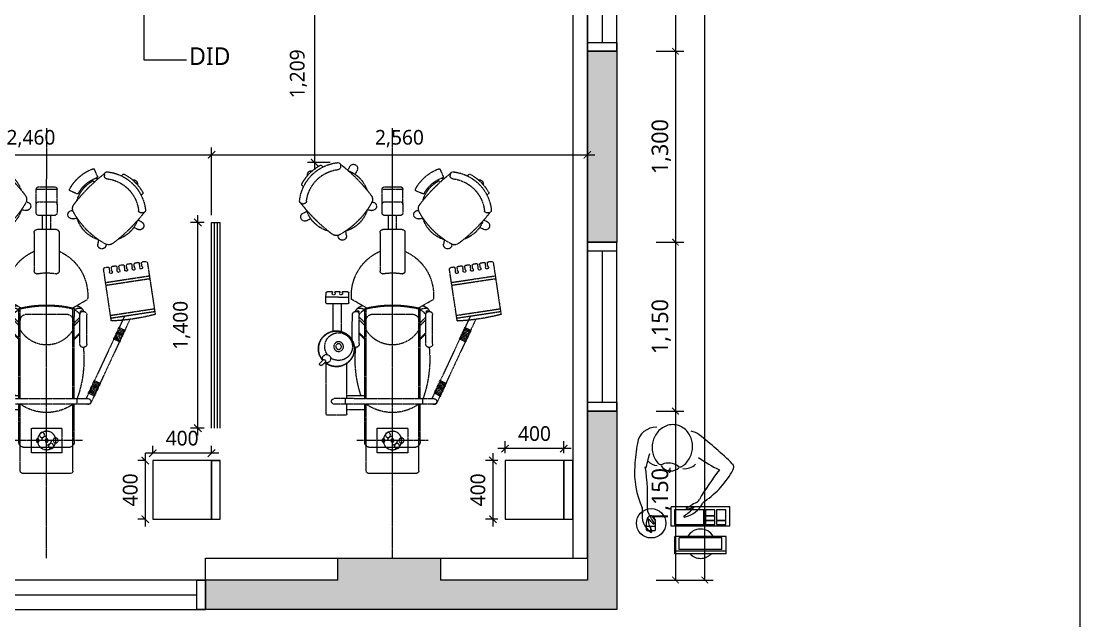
# Model space of a CAD drawing. Header units: metres. Extents: x 11578468 to 47831421, y -58341524 to -14256839.
# Drawn here: x 23793658 to 23800868, y -29036414 to -29032333 of the extents above; entities that cross this region are included whole.
import ezdxf
from ezdxf.enums import TextEntityAlignment as Align

# ---------------------------------------------------------------- set-up
doc = ezdxf.new("R2010")
doc.units = ezdxf.units.M
doc.header["$LTSCALE"] = 50
doc.header["$MEASUREMENT"] = 0
doc.linetypes.add('CENTERX2', pattern=[4, 2.5, -0.5, 0.5, -0.5])
doc.linetypes.add('DH-HID2', pattern=[1.2, 0.8, -0.4])
doc.layers.get('0').update_dxf_attribs({"linetype": 'CONTINUOUS'})
doc.layers.get('DEFPOINTS').update_dxf_attribs({"linetype": 'CONTINUOUS'})
for name, color, linetype in [('3.기호.계단선', 30, 'CONTINUOUS'), ('BLOCK', 1, 'CONTINUOUS'), ('CURTWALL', 4, 'CONTINUOUS'), ('FORM(YOURNAME)-1', 1, 'CONTINUOUS'), ('FORM(YOURNAME)-11', 1, 'CONTINUOUS'), ('FU-FURM', 251, 'DH-HID2'), ('TEX', 7, 'CONTINUOUS'), ('wall', 3, 'CONTINUOUS'), ('WIN', 4, 'CONTINUOUS'), ('家具', 251, 'CONTINUOUS'), ('가구', 6, 'CONTINUOUS')]:
    doc.layers.add(name, color=color, linetype=linetype)
for name, color, linetype, lineweight in [('DIM', 7, 'CONTINUOUS', 15), ('ha', 8, 'CONTINUOUS', 5), ('wall2', 3, 'CONTINUOUS', 25)]:
    doc.layers.add(name, color=color, linetype=linetype, lineweight=lineweight)
doc.styles.add('HY 울릉도 L', font='malgun.ttf')
doc.styles.add('JT1', font='malgun.ttf')
doc.styles.add('N 맑은고딕', font='malgun.ttf')
doc.styles.add('YOURNAME', font='malgun.ttf')
doc.dimstyles.new('JJ IN 45', dxfattribs={"dimscale": 45, "dimtxt": 2.5, "dimasz": 1, "dimexe": 1.25, "dimexo": 1.5, "dimtad": 1, "dimdec": 6, "dimlunit": 6, "dimtxsty": 'N 맑은고딕', "dimblk": 'ARCHTICK', "dimcen": 2.5, "dimclrd": 256, "dimclre": 256, "dimclrt": 256, "dimadec": 0, "dimazin": 0, "dimtfac": 1, "dimtdec": 6, "dimtix": 1, "dimtmove": 0, "dimatfit": 3, "dimldrblk": 'ARCHTICK', "dimfxl": 1, "dimarcsym": 0})
doc.dimstyles.new('사본 50', dxfattribs={"dimscale": 50, "dimtxt": 2, "dimasz": 1, "dimexe": 1, "dimexo": 1, "dimgap": 1, "dimtad": 1, "dimdec": 0, "dimrnd": 0.05, "dimdsep": 46, "dimlunit": 6, "dimtxsty": 'HY 울릉도 L', "dimblk": 'ARCHTICK', "dimcen": 2.5, "dimdle": 1, "dimclrd": 133, "dimclre": 133, "dimclrt": 30, "dimadec": 0, "dimazin": 0, "dimtfac": 1, "dimtdec": 0, "dimtix": 1, "dimtmove": 2, "dimatfit": 3, "dimldrblk": 'ARCHTICK', "dimfxl": 1, "dimlwd": -1, "dimlwe": -1, "dimarcsym": 0})

# ---------------------------------------------------------------- blocks, each defined once
blk = doc.blocks.new('*U359')
at = {"layer": 'WIN', "linetype": 'Continuous'}
blk.add_line((60, 100), (3540, 100), dxfattribs=at)
for points in [[(0, 0), (3600, 0), (3600, 200), (0, 200)], [(0, 0), (60, 0), (60, 200), (0, 200)], [(3600, 0), (3540, 0), (3540, 200), (3600, 200)]]:
    blk.add_lwpolyline(points, close=True, dxfattribs=at)
blk = doc.blocks.new('*U1960')
at = {"layer": 'WIN', "linetype": 'Continuous'}
blk.add_line((60, 100), (1140, 100), dxfattribs=at)
for points in [[(0, 0), (1200, 0), (1200, 200), (0, 200)], [(0, 0), (60, 0), (60, 200), (0, 200)], [(1200, 0), (1140, 0), (1140, 200), (1200, 200)]]:
    blk.add_lwpolyline(points, close=True, dxfattribs=at)
blk = doc.blocks.new('*U1959')
at = {"layer": 'WIN', "linetype": 'Continuous'}
blk.add_line((60, 100), (1090, 100), dxfattribs=at)
for points in [[(0, 0), (1150, 0), (1150, 200), (0, 200)], [(0, 0), (60, 0), (60, 200), (0, 200)], [(1150, 0), (1090, 0), (1090, 200), (1150, 200)]]:
    blk.add_lwpolyline(points, close=True, dxfattribs=at)
blk = doc.blocks.new('_ArchTick')
at = {"color": 0, "linetype": 'ByBlock', "const_width": 0.15}
blk.add_lwpolyline([(-0.5, -0.5), (0.5, 0.5)], dxfattribs=at)
blk = doc.blocks.new('*D390')
at = {"layer": 'DEFPOINTS', "color": 0, "transparency": 16777216}
for p in [(23746102, -29139657), (23746102, -29140857), (23746302, -29140857)]:
    blk.add_point(p, dxfattribs=at)
at = {"layer": 'DIM', "lineweight": -2, "transparency": 16777216}
for p, q in [((23746169.5, -29139657), (23746358.3, -29139657)), ((23746302, -29139657), (23746302, -29140857)), ((23746169.5, -29140857), (23746358.3, -29140857))]:
    blk.add_line(p, q, dxfattribs=at)
at = {"layer": 'DIM', "lineweight": -2, "transparency": 16777216, "xscale": 45, "yscale": 45, "zscale": 45}
for p, rotation in [((23746302, -29139657), 90), ((23746302, -29140857), 270)]:
    blk.add_blockref('_ArchTick', p, dxfattribs=dict(at, rotation=rotation))
at = {"layer": 'DIM', "transparency": 16777216, "insert": (23746206, -29140257), "char_height": 112.5, "attachment_point": 5, "rotation": 90, "style": 'N 맑은고딕'}
blk.add_mtext('1,200', dxfattribs=at)
blk = doc.blocks.new('*D391')
at = {"layer": 'DEFPOINTS', "color": 0, "transparency": 16777216}
for p in [(23746102, -29140857), (23746102, -29142157), (23746302, -29142157)]:
    blk.add_point(p, dxfattribs=at)
at = {"layer": 'DIM', "lineweight": -2, "transparency": 16777216}
for p, q in [((23746169.5, -29140857), (23746358.3, -29140857)), ((23746302, -29140857), (23746302, -29142157)), ((23746169.5, -29142157), (23746358.3, -29142157))]:
    blk.add_line(p, q, dxfattribs=at)
at = {"layer": 'DIM', "lineweight": -2, "transparency": 16777216, "xscale": 45, "yscale": 45, "zscale": 45}
for p, rotation in [((23746302, -29140857), 90), ((23746302, -29142157), 270)]:
    blk.add_blockref('_ArchTick', p, dxfattribs=dict(at, rotation=rotation))
at = {"layer": 'DIM', "transparency": 16777216, "insert": (23746206, -29141507), "char_height": 112.5, "attachment_point": 5, "rotation": 90, "style": 'N 맑은고딕'}
blk.add_mtext('1,300', dxfattribs=at)
blk = doc.blocks.new('*D392')
at = {"layer": 'DEFPOINTS', "color": 0, "transparency": 16777216}
for p in [(23746102, -29142157), (23746102, -29143307), (23746302, -29143307)]:
    blk.add_point(p, dxfattribs=at)
at = {"layer": 'DIM', "lineweight": -2, "transparency": 16777216}
for p, q in [((23746169.5, -29142157), (23746358.3, -29142157)), ((23746302, -29142157), (23746302, -29143307)), ((23746169.5, -29143307), (23746358.3, -29143307))]:
    blk.add_line(p, q, dxfattribs=at)
at = {"layer": 'DIM', "lineweight": -2, "transparency": 16777216, "xscale": 45, "yscale": 45, "zscale": 45}
for p, rotation in [((23746302, -29142157), 90), ((23746302, -29143307), 270)]:
    blk.add_blockref('_ArchTick', p, dxfattribs=dict(at, rotation=rotation))
at = {"layer": 'DIM', "transparency": 16777216, "insert": (23746206, -29142732), "char_height": 112.5, "attachment_point": 5, "rotation": 90, "style": 'N 맑은고딕'}
blk.add_mtext('1,150', dxfattribs=at)
blk = doc.blocks.new('*D393')
at = {"layer": 'DEFPOINTS', "color": 0, "transparency": 16777216}
for p in [(23746102, -29143307), (23746102, -29144457), (23746302, -29144457)]:
    blk.add_point(p, dxfattribs=at)
at = {"layer": 'DIM', "lineweight": -2, "transparency": 16777216}
for p, q in [((23746169.5, -29143307), (23746358.3, -29143307)), ((23746302, -29143307), (23746302, -29144457)), ((23746169.5, -29144457), (23746358.3, -29144457))]:
    blk.add_line(p, q, dxfattribs=at)
at = {"layer": 'DIM', "lineweight": -2, "transparency": 16777216, "xscale": 45, "yscale": 45, "zscale": 45}
for p, rotation in [((23746302, -29143307), 90), ((23746302, -29144457), 270)]:
    blk.add_blockref('_ArchTick', p, dxfattribs=dict(at, rotation=rotation))
at = {"layer": 'DIM', "transparency": 16777216, "insert": (23746206, -29143882), "char_height": 112.5, "attachment_point": 5, "rotation": 90, "style": 'N 맑은고딕'}
blk.add_mtext('1,150', dxfattribs=at)
blk = doc.blocks.new('*D394')
at = {"layer": 'DEFPOINTS', "color": 0, "transparency": 16777216}
for p in [(23746102, -29128457), (23746502, -29128457), (23746102, -29144457)]:
    blk.add_point(p, dxfattribs=at)
at = {"layer": 'DIM', "lineweight": -2, "transparency": 16777216}
for p, q in [((23746169.5, -29128457), (23746558.3, -29128457)), ((23746502, -29144457), (23746502, -29128457)), ((23746169.5, -29144457), (23746558.3, -29144457))]:
    blk.add_line(p, q, dxfattribs=at)
at = {"layer": 'DIM', "lineweight": -2, "transparency": 16777216, "xscale": 45, "yscale": 45, "zscale": 45}
for p, rotation in [((23746502, -29128457), 90), ((23746502, -29144457), 270)]:
    blk.add_blockref('_ArchTick', p, dxfattribs=dict(at, rotation=rotation))
at = {"layer": 'DIM', "transparency": 16777216, "insert": (23746406, -29136457), "char_height": 112.5, "attachment_point": 5, "rotation": 90, "style": 'N 맑은고딕'}
blk.add_mtext('16,000', dxfattribs=at)
blk = doc.blocks.new('rtyutut')
at = {"layer": '家具', "linetype": 'CENTERX2', "ltscale": 0.01}
for p, q in [((425185.6, -946947.7), (425230.6, -946649.4)), ((425204.2, -946950.5), (425249.2, -946652.2)), ((425560, -946699), (425210.5, -946646.3)), ((425409.3, -946981.4), (425454.3, -946683.1)), ((425428, -946984.2), (425472.9, -946685.9)), ((425534.4, -946750), (425556.2, -946753.3)), ((425534.4, -946750), (425538, -946750.5)), ((425536.5, -946736), (425558.3, -946739.3)), ((425536.5, -946736), (425540.2, -946736.5)), ((425561.3, -946782.7), (425564.2, -946764)), ((425569.1, -946731.4), (425571.6, -946714.4)), ((425789.2, -946765.2), (425803, -946792)), ((425839.5, -946739.3), (425851.3, -946762.1)), ((425901.3, -946730.7), (425900.9, -946740.2)), ((426021.3, -946742.2), (426030.4, -946733.1)), ((425177.3, -946818.5), (424609, -947083.5)), ((425122.9, -946895.9), (425101, -946848.9)), ((425521.1, -946838.6), (425524.7, -946839.1)), ((425521.1, -946838.6), (425542.9, -946841.9)), ((425526.7, -946801.3), (425530.3, -946801.8)), ((425526.7, -946801.3), (425548.5, -946804.6)), ((425528.8, -946787.3), (425532.4, -946787.8)), ((425528.8, -946787.3), (425550.6, -946790.6)), ((425553.6, -946833.9), (425556.4, -946815.3)), ((425195.2, -946857), (424636.8, -947117.4)), ((425046, -946931.8), (425024, -946884.8)), ((425054.5, -946927.8), (425032.6, -946880.8)), ((425063.1, -946923.8), (425041.1, -946876.8)), ((425071.6, -946919.8), (425049.7, -946872.8)), ((425080.1, -946915.8), (425058.2, -946868.8)), ((425088.7, -946911.9), (425066.8, -946864.9)), ((425097.2, -946907.9), (425075.3, -946860.9)), ((425105.8, -946903.9), (425083.9, -946856.9)), ((425114.3, -946899.9), (425092.4, -946852.9)), ((425511.3, -946903.8), (425514.9, -946904.4)), ((425511.3, -946903.8), (425533, -946907.1)), ((425513.4, -946889.8), (425517, -946890.4)), ((425513.4, -946889.8), (425535.1, -946893.1)), ((425519, -946852.5), (425522.6, -946853.1)), ((425519, -946852.5), (425540.8, -946855.8)), ((425538.1, -946936.5), (425541, -946917.9)), ((425545.9, -946885.2), (425548.7, -946866.6)), ((426153.5, -946876.7), (426162.7, -946867.5)), ((425165.6, -946944.7), (425515, -946997.4)), ((425503.5, -946955.1), (425507.1, -946955.6)), ((425503.5, -946955.1), (425525.3, -946958.4)), ((425505.6, -946941.1), (425509.2, -946941.7)), ((425505.6, -946941.1), (425527.4, -946944.4)), ((425530.8, -946985.1), (425533.2, -946969.1)), ((425687.3, -946980.6), (425680.2, -946981.7)), ((426162.6, -946992.1), (426153.2, -946992.5)), ((424676.4, -947104.1), (424654.4, -947057.1)), ((424684.9, -947100.1), (424663, -947053.1)), ((424693.5, -947096.2), (424671.5, -947049.2)), ((424702, -947092.2), (424680.1, -947045.2)), ((424710.5, -947088.2), (424688.6, -947041.2)), ((424719.1, -947084.2), (424697.2, -947037.2)), ((424727.6, -947080.2), (424705.7, -947033.2)), ((424736.2, -947076.2), (424714.3, -947029.2)), ((424744.7, -947072.3), (424722.8, -947025.3)), ((424753.3, -947068.3), (424731.4, -947021.3)), ((424761.8, -947064.3), (424739.9, -947017.3)), ((425719, -947032.7), (425689.3, -947037.6)), ((426126.3, -947076.7), (426111.5, -947061.9)), ((426138.8, -947049.1), (426129.6, -947040)), ((426139.9, -947045.9), (426131.2, -947041.5)), ((426152.5, -947040.6), (426195.9, -947059.2)), ((424599.1, -947102.7), (424599.1, -947781.6)), ((424636.8, -947102.7), (424636.8, -947781.6)), ((425009.3, -947112.2), (425207.3, -947112.2)), ((425254.1, -947208.8), (425313.1, -947106.6)), ((426114.5, -947096.5), (426106, -947092.2)), ((424146.5, -947206.5), (424314.2, -947206.5)), ((424314.2, -947206.5), (424599.1, -947206.5)), ((424344.5, -947197), (424599.1, -947197)), ((424352.1, -947142), (424352.1, -947629.2)), ((424599.1, -947178.2), (424636.8, -947178.2)), ((424636.8, -947197), (425251.3, -947197)), ((424636.8, -947206.5), (425104.7, -947206.5)), ((425009.3, -947159.3), (425207.3, -947159.3)), ((425040.4, -947197), (425078.1, -947159.3)), ((425047.1, -947197), (425084.8, -947159.3)), ((425104.7, -947206.5), (425248.7, -947206.5)), ((425134.7, -947197), (425172.4, -947159.3)), ((425153.6, -947197), (425191.3, -947159.3)), ((425861.5, -947208.2), (425866, -947178.4)), ((425917.4, -947216.8), (425918.8, -947207.6)), ((426031.6, -947180.5), (426050.3, -947223.9)), ((424127.7, -947225.3), (424127.7, -947545.9)), ((424436.9, -947281.9), (424267.2, -947281.9)), ((424267.2, -947281.9), (424267.2, -947489.3)), ((424304.9, -947230.5), (424304.9, -947541)), ((424436.9, -947489.3), (424436.9, -947281.9)), ((425210.1, -947240.1), (425210.1, -947531.3)), ((424352.1, -947291.3), (424352.1, -947480)), ((425768.8, -947300.8), (425505.5, -947300.8)), ((425787.6, -947319.6), (425787.6, -947451.6)), ((425883.3, -947333.8), (425883.3, -947437.5)), ((425958.7, -947314.9), (425902.1, -947314.9)), ((425958.7, -947314.9), (426060.6, -947314.9)), ((425977.6, -947437.5), (425977.6, -947333.8)), ((426060.6, -947314.9), (426060.6, -947456.3)), ((426079.5, -947437.5), (426079.5, -947333.8)), ((423552.1, -947385.6), (426478.9, -947385.6)), ((424257.7, -947385.6), (424446.4, -947385.6)), ((425502.3, -947385.6), (426059.5, -947385.6)), ((425787.6, -947357.3), (425883.3, -947357.3)), ((425787.6, -947413.9), (425883.3, -947413.9)), ((424267.2, -947489.3), (424436.9, -947489.3)), ((425768.8, -947470.5), (425505.5, -947470.5)), ((425902.1, -947456.3), (425958.7, -947456.3)), ((425958.7, -947456.3), (426060.6, -947456.3)), ((424146.5, -947564.8), (424312, -947564.8)), ((424312, -947564.8), (424599.1, -947564.8)), ((424636.8, -947564.8), (425104.7, -947564.8)), ((425104.7, -947564.8), (425248.7, -947564.8)), ((425254.1, -947562.4), (425313.1, -947664.6)), ((425923.3, -947556.9), (425918.5, -947527.1)), ((425975.5, -947525.2), (425974.3, -947518)), ((424336.5, -947574.2), (424599.1, -947574.2)), ((424561.4, -947574.2), (424561.4, -947696.8)), ((424636.8, -947574.2), (425251.3, -947574.2)), ((424655.7, -947574.2), (424655.7, -947696.8)), ((425009.3, -947611.9), (425207.3, -947611.9)), ((425040.4, -947574.2), (425078.1, -947611.9)), ((425047.1, -947574.2), (425084.8, -947611.9)), ((425134.7, -947574.2), (425172.4, -947611.9)), ((425153.6, -947574.2), (425191.3, -947611.9)), ((426190.8, -947627.1), (426164, -947640.9)), ((424523.7, -947706.2), (424523.7, -947828.8)), ((424533.1, -947696.8), (424599.1, -947696.8)), ((424599.1, -947706.2), (424636.8, -947706.2)), ((424636.8, -947696.8), (424876.2, -947696.8)), ((425033.4, -947659.1), (425207.3, -947659.1)), ((425281.3, -947692.9), (425281.3, -947829.3)), ((425290.7, -947683.4), (425354.6, -947683.2)), ((425326.3, -947683.3), (425326.8, -947838.6)), ((425364, -947692.6), (425364.1, -947726.5)), ((425747.9, -947699.3), (425777.6, -947703.9)), ((426216.7, -947677.4), (426191.5, -947690.4)), ((425093.8, -947732.8), (425281.3, -947732.8)), ((425358.6, -947728.5), (425362.3, -947728.4)), ((425358.7, -947742.6), (425362.3, -947742.6)), ((425358.8, -947779), (425362.4, -947779)), ((425364.2, -947744.5), (425364.3, -947777.1)), ((425739.3, -947755.3), (425748.4, -947756.7)), ((426225.3, -947739.1), (426215.9, -947738.8)), ((424533.1, -947838.2), (424876.2, -947838.2)), ((424885.1, -947844), (424865.1, -947864)), ((424899.8, -947858.7), (424879.7, -947878.7)), ((425096.9, -947789.4), (425281.3, -947789.4)), ((425290.8, -947838.8), (425355.1, -947838.4)), ((425358.8, -947793.1), (425362.5, -947793.1)), ((425364.4, -947795), (425364.5, -947828.9)), ((426213.9, -947859.2), (426222.9, -947868.2)), ((425848.4, -947969.5), (425862.2, -947942.7)), ((425898.7, -947995.4), (425912.5, -947968.6)), ((425964, -948000.5), (425963.6, -947991)), ((426079.4, -947991.4), (426088.5, -948000.6))]:
    blk.add_line(p, q, dxfattribs=at)
for centre, radius in [((424352.1, -947385.6), 62.9), ((424314.3, -947354.5), 17.2), ((424352.1, -947324.3), 17.2), ((424352.1, -947385.6), 10.8), ((424389.8, -947416.7), 17.2), ((424352.1, -947446.9), 10.8), ((424991.3, -947752.5), 33), ((424991.3, -947752.5), 18.9)]:
    blk.add_circle(centre, radius, dxfattribs=at)
for centre, radius, start, end in [((426584.6, -947006.1), 1420.4, 165.32787, 177.52206), ((425557.6, -946712.9), 14.1, 354.07747, 79.98935), ((425529.3, -946742.1), 9.43, 39.98277, 302.80201), ((425554.8, -946762.6), 9.43, 351.42497, 81.38458), ((425559.8, -946730), 9.43, 261.38458, 351.42497), ((426595.6, -947616.8), 1130.8, 127.74452, 142.89408), ((425926.7, -946970.2), 216.9, 112.58069, 160.91759), ((425814.4, -946752.3), 28.3, 27.26154, 207.26154), ((425919.7, -946741), 18.9, 177.64231, 263.54627), ((425920.1, -946731.5), 18.9, 83.68774, 177.64231), ((425890.1, -947003.3), 245.2, 6.45373, 83.54627), ((425890.1, -947003.3), 292.3, 6.31226, 83.68774), ((426037, -946739.8), 9.43, 60.84732, 135), ((425890.1, -947003.3), 311.2, 28.17646, 60.84732), ((426099.2, -946796), 28.3, 348.68025, 100.79535), ((425513.9, -946844.6), 9.43, 39.98277, 302.80201), ((425521.6, -946793.3), 9.43, 39.98277, 302.80201), ((425544.3, -946832.5), 9.43, 261.38458, 351.42497), ((425547.1, -946813.9), 9.43, 351.42497, 81.38458), ((425552, -946781.3), 9.43, 261.38458, 351.42497), ((425506.2, -946895.9), 9.43, 39.98277, 302.80201), ((425531.6, -946916.4), 9.43, 351.42497, 81.38458), ((425536.6, -946883.8), 9.43, 261.38457, 351.42497), ((425539.4, -946865.2), 9.43, 351.42497, 81.38458), ((426156, -946860.8), 9.43, 315, 28.17646), ((425498.4, -946947.2), 9.43, 39.98277, 302.80201), ((425516.8, -946983.3), 14.1, 262.86059, 352.86026), ((425523.9, -946967.7), 9.43, 351.42497, 81.38459), ((425528.8, -946935.1), 9.43, 261.38459, 351.42497), ((425684.7, -947009.6), 28.3, 99.26154, 279.26154), ((425731.4, -946963.1), 47.1, 142.89408, 208.79759), ((426173, -946720.4), 551, 208.79759, 241.20241), ((425276.5, -946297.7), 1130.8, 307.10592, 322.25548), ((426152.4, -946973.6), 18.9, 186.45373, 272.35769), ((426161.8, -946973.2), 18.9, 272.35769, 6.31226), ((425926.7, -946970.2), 216.9, 196.72134, 254.08434), ((425926.7, -946970.2), 226.3, 298.81205, 340.41104), ((426148.8, -947049.2), 9.43, 66.68894, 160.41104), ((426192.1, -947067.9), 9.43, 339.79002, 66.68894), ((424618, -947102.7), 21.2, 115, 207.26604), ((424618, -947102.7), 18.9, 90, 180), ((424618, -947102.7), 18.9, 0, 90), ((424904.7, -947924.9), 793.3, 84.13608, 109.73261), ((425009.3, -947135.8), 23.6, 90, 270), ((425207.3, -947135.8), 23.6, 270, 90), ((425203.1, -947195.6), 68.4, 12.06886, 66.20147), ((425340, -947434), 328.4, 23.9286, 94.69154), ((425926.7, -946970.2), 216.9, 285.58412, 332.67832), ((425926.7, -946970.2), 292.3, 297.89306, 339.79002), ((424146.5, -947225.3), 18.9, 90.00103, 179.99742), ((424345.2, -947237.9), 40.9, 89.0396, 169.48323), ((424854.5, -947385.6), 311.9, 144.94886, 215.05114), ((425210.1, -947385.6), 207.4, 120.27264, 239.72736), ((425169.9, -947247.4), 40.9, 10.31103, 90.9604), ((425177.1, -947220.7), 68.4, 21.36345, 63.76639), ((425229.9, -947149.5), 6.22, 215.42758, 85.87159), ((425207, -947163.4), 46.8, 316.21643, 21.42814), ((424487.5, -947385.6), 782, 346.75102, 13.23887), ((424487.5, -947385.6), 786.7, 346.12555, 13.86437), ((425889.4, -947212.5), 28.3, 171.26154, 351.26154), ((425930.3, -947161.9), 47.1, 241.20241, 307.10592), ((426040.3, -947176.7), 9.43, 118.81205, 203.31106), ((426059, -947220.2), 9.43, 203.31106, 297.89306), ((424352.1, -947385.6), 31.5, 90, 180), ((425505.5, -947319.6), 18.9, 90, 180), ((425106.4, -947385.6), 386.6, 349.77841, 10.22159), ((425768.8, -947319.6), 18.9, 0, 90), ((425902.1, -947333.8), 18.9, 90, 180), ((425958.7, -947333.8), 18.9, 0, 90), ((426060.6, -947333.8), 18.9, 0, 90), ((424352.1, -947385.6), 31.5, 270, 0), ((425340, -947337.3), 328.4, 265.30846, 336.0714), ((425505.5, -947451.6), 18.9, 180, 270), ((425768.8, -947451.6), 18.9, 270, 0), ((425902.1, -947437.5), 18.9, 180, 270), ((425946.4, -947522.6), 28.3, 9.26154, 189.26154), ((425958.7, -947437.5), 18.9, 270, 0), ((426060.6, -947437.5), 18.9, 270, 0), ((424146.5, -947545.9), 18.9, 179.99742, 270.00099), ((424340.9, -947538.4), 36.1, 184.11959, 262.95924), ((425169.9, -947523.9), 40.9, 269.0396, 349.58675), ((426235.7, -948010.9), 551, 118.79759, 151.20241), ((425985.9, -947764.5), 216.9, 106.72134, 164.08434), ((425993, -947569.3), 47.1, 52.89408, 118.79759), ((425339.2, -948433.5), 1130.8, 37.74452, 52.89408), ((425985.9, -947764.5), 216.9, 21.02795, 70.91759), ((424904.7, -946846.4), 793.3, 251.7081, 275.86392), ((425009.3, -947635.5), 23.6, 90, 205.05762), ((425177.1, -947550.6), 68.4, 296.23361, 338.63655), ((425207.3, -947635.5), 23.6, 270, 90), ((425229.9, -947621.8), 6.22, 274.12841, 144.57242), ((425203.1, -947575.6), 68.4, 293.79853, 347.92902), ((425207, -947607.8), 46.8, 338.57186, 43.78357), ((426203.8, -947652.2), 28.3, 297.26154, 117.26154), ((424533.1, -947706.2), 9.43, 90, 180), ((424976.3, -947767.5), 122.6, 229.85807, 220.15026), ((424976.3, -947767.5), 120.7, 231.74102, 218.25652), ((424991.3, -947752.5), 94.3, 234.52319, 215.47479), ((425290.7, -947692.9), 9.43, 90.20822, 180), ((425354.6, -947692.6), 9.43, 0.20506, 90.20506), ((425743.6, -947727.3), 28.3, 81.26154, 261.26154), ((424618, -947781.6), 18.9, 180, 270), ((424618, -947781.6), 18.9, 270, 0), ((425352.4, -947735.5), 9.43, 48.79544, 311.61468), ((425352.6, -947786.1), 9.43, 48.79544, 311.61468), ((425362.3, -947726.6), 1.89, 270.20506, 0.20506), ((425362.3, -947744.5), 1.89, 0.20506, 90.20506), ((425362.4, -947777.1), 1.89, 270.20506, 0.20506), ((425794.1, -947768.1), 47.1, 151.20241, 217.10592), ((425952.7, -947727.9), 245.2, 276.45373, 353.54627), ((425952.7, -947727.9), 292.3, 276.31226, 353.68774), ((426215.1, -947757.6), 18.9, 87.64231, 173.54627), ((426224.5, -947758), 18.9, 353.68774, 87.64231), ((424533.1, -947828.8), 9.43, 180, 270), ((424908.8, -947834.9), 28.3, 246.53399, 203.51361), ((424892.4, -947851.4), 10.4, 315, 135), ((425290.7, -947829.3), 9.43, 180, 270.30046), ((425355.1, -947829), 9.43, 270.30362, 0.30362), ((425362.5, -947795), 1.89, 0.20506, 90.20506), ((426658.3, -947114.4), 1130.8, 217.10592, 232.25548), ((425985.9, -947764.5), 216.9, 195.58412, 252.4806), ((424872.4, -947871.4), 10.4, 135, 315), ((425952.7, -947727.9), 311.2, 298.17646, 330.84732), ((426216.2, -947874.9), 9.43, 330.84732, 45), ((425873.6, -947982.5), 28.3, 152.73846, 332.73846), ((425982.4, -947990.3), 18.9, 96.45373, 182.35769), ((425982.8, -947999.7), 18.9, 182.35769, 276.31226), ((426095.2, -947993.9), 9.43, 225, 298.17646), ((426160, -947937.1), 28.3, 258.68025, 10.79535)]:
    blk.add_arc(centre, radius, start, end, dxfattribs=at)
blk = doc.blocks.new('*D2330')
at = {"layer": '3.기호.계단선', "color": 133, "ltscale": 10}
for p, q in [((23794903.8, -29033702.8), (23794810.8, -29033702.8)), ((23794860.8, -29035152.6), (23794860.8, -29033652.8)), ((23794903.8, -29035102.6), (23794810.8, -29035102.6))]:
    blk.add_line(p, q, dxfattribs=at)
at = {"layer": 'DEFPOINTS', "color": 0}
for p in [(23794860.8, -29033702.8), (23794953.8, -29033702.8), (23794953.8, -29035102.6)]:
    blk.add_point(p, dxfattribs=at)
at = {"layer": '3.기호.계단선', "color": 133, "xscale": 50, "yscale": 50, "zscale": 50}
for p, rotation in [((23794860.8, -29033702.8), 90), ((23794860.8, -29035102.6), 270)]:
    blk.add_blockref('_ArchTick', p, dxfattribs=dict(at, rotation=rotation))
at = {"layer": '3.기호.계단선', "color": 30, "ltscale": 10, "insert": (23794750.5, -29034402.7), "char_height": 100, "attachment_point": 5, "rotation": 90, "style": 'HY 울릉도 L'}
blk.add_mtext('1,400', dxfattribs=at)
blk = doc.blocks.new('FORM-ELEVATION')
at = {"layer": 'DEFPOINTS'}
blk.add_lwpolyline([(-8309, 33708), (61071, 33708), (61071, -19692), (-8309, -19692)], close=True, dxfattribs=at)
at = {"layer": 'FORM(YOURNAME)-11', "color": 3, "style": 'YOURNAME'}
for tag, height, p in [('1', 451, (71041, -1219)), ('2', 451, (71041, -1863)), ('3', 451, (71041, -3150)), ('4', 451, (71041, -5081)), ('5', 515, (71041, -7398)), ('6', 515, (71041, -9650)), ('7', 515, (71041, -11903)), ('8', 515, (71041, -14155)), ('9', 515, (71041, -16408)), ('10', 515, (66791, -18596)), ('11', 515, (71041, -18660)), ('12', 515, (66791, -20848)), ('13', 515, (71041, -20848))]:
    blk.add_attdef(tag, text='', height=height, dxfattribs=at).set_placement(p, align=Align.MIDDLE_RIGHT)
blk = doc.blocks.new('asgdsagsd')
at = {"layer": 'BLOCK', "color": 8}
for p, q in [((23820726.4, -29162748.5), (23820725.8, -29162748.9)), ((23820727.3, -29162748.1), (23820726.4, -29162748.5)), ((23820728.1, -29162747.7), (23820727.3, -29162748.1)), ((23820728.8, -29162747.4), (23820728.1, -29162747.7)), ((23820729.5, -29162747.1), (23820728.8, -29162747.4)), ((23820730.2, -29162746.8), (23820729.5, -29162747.1)), ((23820730.8, -29162746.6), (23820730.2, -29162746.8)), ((23820731.4, -29162746.3), (23820730.8, -29162746.6)), ((23820732, -29162746.1), (23820731.4, -29162746.3)), ((23820732.6, -29162745.9), (23820732, -29162746.1)), ((23820733.1, -29162745.7), (23820732.6, -29162745.9)), ((23820733.7, -29162745.5), (23820733.1, -29162745.7)), ((23820734.2, -29162745.4), (23820733.7, -29162745.5)), ((23820734.8, -29162745.2), (23820734.2, -29162745.4)), ((23820735.3, -29162745), (23820734.8, -29162745.2)), ((23820735.9, -29162744.9), (23820735.3, -29162745)), ((23820736.4, -29162744.7), (23820735.9, -29162744.9)), ((23820737, -29162744.6), (23820736.4, -29162744.7)), ((23820737.7, -29162744.4), (23820737, -29162744.6)), ((23820738.3, -29162744.2), (23820737.7, -29162744.4)), ((23820739, -29162744.1), (23820738.3, -29162744.2)), ((23820739.8, -29162743.9), (23820739, -29162744.1)), ((23820740.6, -29162743.8), (23820739.8, -29162743.9)), ((23820741.4, -29162743.6), (23820740.6, -29162743.8)), ((23820742.4, -29162743.5), (23820741.4, -29162743.6)), ((23820743.4, -29162743.4), (23820742.4, -29162743.5)), ((23820744.6, -29162743.3), (23820743.4, -29162743.4)), ((23820745.8, -29162743.2), (23820744.6, -29162743.3)), ((23820747.3, -29162743.1), (23820745.8, -29162743.2)), ((23820748.8, -29162743.2), (23820747.3, -29162743.1)), ((23820750.5, -29162743.3), (23820748.8, -29162743.2)), ((23820752.2, -29162743.6), (23820750.5, -29162743.3)), ((23820753.9, -29162744.2), (23820752.2, -29162743.6)), ((23820755.4, -29162745), (23820753.9, -29162744.2)), ((23820756.4, -29162746.2), (23820755.4, -29162745)), ((23820755.8, -29162750.9), (23820755.9, -29162750.6)), ((23820755.9, -29162750.6), (23820756.7, -29162749.1)), ((23820756.9, -29162747.6), (23820756.4, -29162746.2)), ((23820756.7, -29162749.1), (23820756.9, -29162747.6)), ((23820863.7, -29163001), (23820863.2, -29163002.4)), ((23820864.3, -29162999.5), (23820863.7, -29163001)), ((23820865.1, -29162997.9), (23820864.3, -29162999.5)), ((23820866.1, -29162996.2), (23820865.1, -29162997.9)), ((23820867.3, -29162994.6), (23820866.1, -29162996.2)), ((23820868.7, -29162993.2), (23820867.3, -29162994.6)), ((23820870.2, -29162992.3), (23820868.7, -29162993.2)), ((23820871.8, -29162992.1), (23820870.2, -29162992.3)), ((23820873.4, -29162992.6), (23820871.8, -29162992.1)), ((23820874.7, -29162993.9), (23820873.4, -29162992.6)), ((23820875.7, -29162995.6), (23820874.7, -29162993.9)), ((23820876.5, -29162997.4), (23820875.7, -29162995.6)), ((23820877, -29162999.3), (23820876.5, -29162997.4)), ((23820877.4, -29163001), (23820877, -29162999.3)), ((23820877.7, -29163002.6), (23820877.4, -29163001)), ((23820747.3, -29163068.2), (23820741.6, -29163076.3)), ((23820753.6, -29163060.4), (23820747.3, -29163068.2)), ((23820760.4, -29163053), (23820753.6, -29163060.4)), ((23820767.8, -29163046.1), (23820760.4, -29163053)), ((23820775.7, -29163039.6), (23820767.8, -29163046.1)), ((23820784.1, -29163033.7), (23820775.7, -29163039.6)), ((23820785.6, -29163032.7), (23820784.1, -29163033.7)), ((23820862.2, -29163005.8), (23820861.9, -29163006.7)), ((23820861.9, -29163006.7), (23820861.9, -29163006.9)), ((23820862.5, -29163004.7), (23820862.2, -29163005.8)), ((23820862.8, -29163003.6), (23820862.5, -29163004.7)), ((23820863.2, -29163002.4), (23820862.8, -29163003.6)), ((23820868.1, -29163023.6), (23820870.6, -29163002.6)), ((23820877.8, -29163004.1), (23820877.7, -29163002.6)), ((23820878, -29163005.4), (23820877.8, -29163004.1)), ((23820878, -29163006.6), (23820878, -29163005.4)), ((23820878.1, -29163007.6), (23820878, -29163006.6)), ((23820878.1, -29163008.6), (23820878.1, -29163007.6)), ((23820878.1, -29163008.8), (23820878.1, -29163008.6)), ((23820947.5, -29163052.8), (23820946.3, -29163051.6)), ((23820954.3, -29163060.5), (23820947.5, -29163052.8)), ((23820960.5, -29163068.7), (23820954.3, -29163060.5)), ((23820966.1, -29163077.1), (23820960.5, -29163068.7)), ((23820716.8, -29163138.9), (23820715.4, -29163148.4)), ((23820718.7, -29163129.5), (23820716.8, -29163138.9)), ((23820721.2, -29163120.2), (23820718.7, -29163129.5)), ((23820724.2, -29163111.1), (23820721.2, -29163120.2)), ((23820727.7, -29163102.1), (23820724.2, -29163111.1)), ((23820731.8, -29163093.2), (23820727.7, -29163102.1)), ((23820736.4, -29163084.6), (23820731.8, -29163093.2)), ((23820741.6, -29163076.3), (23820736.4, -29163084.6)), ((23820971, -29163085.9), (23820966.1, -29163077.1)), ((23820975.4, -29163094.9), (23820971, -29163085.9)), ((23820979.1, -29163104.1), (23820975.4, -29163094.9)), ((23820982.2, -29163113.4), (23820979.1, -29163104.1)), ((23820984.7, -29163122.9), (23820982.2, -29163113.4)), ((23820986.6, -29163132.4), (23820984.7, -29163122.9)), ((23820988, -29163142), (23820986.6, -29163132.4)), ((23820988.8, -29163151.6), (23820988, -29163142)), ((23820714.6, -29163157.9), (23820714.2, -29163167.5)), ((23820714.2, -29163167.5), (23820714.5, -29163177.1)), ((23820714.5, -29163177.1), (23820715.3, -29163186.7)), ((23820715.4, -29163148.4), (23820714.6, -29163157.9)), ((23820715.3, -29163186.7), (23820716.6, -29163196.3)), ((23820716.6, -29163196.3), (23820718.6, -29163205.8)), ((23820718.6, -29163205.8), (23820721.1, -29163215.3)), ((23820721.1, -29163215.3), (23820724.2, -29163224.6)), ((23820975.6, -29163226.7), (23820979.1, -29163217.7)), ((23820979.1, -29163217.7), (23820982.1, -29163208.5)), ((23820982.1, -29163208.5), (23820984.6, -29163199.2)), ((23820984.6, -29163199.2), (23820986.5, -29163189.8)), ((23820986.5, -29163189.8), (23820987.9, -29163180.3)), ((23820987.9, -29163180.3), (23820988.7, -29163170.8)), ((23820988.7, -29163170.8), (23820989, -29163161.2)), ((23820989, -29163161.2), (23820988.8, -29163151.6)), ((23820724.2, -29163224.6), (23820727.9, -29163233.8)), ((23820727.9, -29163233.8), (23820732.2, -29163242.8)), ((23820732.2, -29163242.8), (23820737.2, -29163251.6)), ((23820737.2, -29163251.6), (23820742.7, -29163260.1)), ((23820742.7, -29163260.1), (23820748.9, -29163268.2)), ((23820748.9, -29163268.2), (23820755.7, -29163275.9)), ((23820755.7, -29163275.9), (23820763.1, -29163283.2)), ((23820763.1, -29163283.2), (23820771.1, -29163289.8)), ((23820919.1, -29163295.1), (23820927.5, -29163289.1)), ((23820927.5, -29163289.1), (23820935.4, -29163282.7)), ((23820935.4, -29163282.7), (23820942.8, -29163275.7)), ((23820942.8, -29163275.7), (23820949.7, -29163268.3)), ((23820949.7, -29163268.3), (23820955.9, -29163260.6)), ((23820955.9, -29163260.6), (23820961.7, -29163252.5)), ((23820961.7, -29163252.5), (23820966.9, -29163244.1)), ((23820966.9, -29163244.1), (23820971.5, -29163235.5)), ((23820971.5, -29163235.5), (23820975.6, -29163226.7)), ((23820771.1, -29163289.8), (23820779.6, -29163295.9)), ((23820779.6, -29163295.9), (23820788.7, -29163301.3)), ((23820788.7, -29163301.3), (23820798.2, -29163306)), ((23820798.2, -29163306), (23820808, -29163309.8)), ((23820808, -29163309.8), (23820818.2, -29163312.9)), ((23820818.2, -29163312.9), (23820828.6, -29163315)), ((23820828.6, -29163315), (23820839.2, -29163316.2)), ((23820839.2, -29163316.2), (23820849.8, -29163316.6)), ((23820849.8, -29163316.6), (23820860.4, -29163316)), ((23820860.4, -29163316), (23820870.9, -29163314.5)), ((23820870.9, -29163314.5), (23820881.2, -29163312.2)), ((23820881.2, -29163312.2), (23820891.2, -29163309)), ((23820891.2, -29163309), (23820900.9, -29163305.1)), ((23820900.9, -29163305.1), (23820910.3, -29163300.4)), ((23820910.3, -29163300.4), (23820919.1, -29163295.1))]:
    blk.add_line(p, q, dxfattribs=at)
for centre, radius, start, end in [((23820996.4, -29162590.7), 5.67, 82.09238, 210.11348), ((23820848, -29162682.2), 168.7, 4.58018, 31.69208), ((23820930.9, -29162694.2), 127.7, 346.18928, 58.73448), ((23820812, -29162873.7), 191.6, 103.22783, 151.36534), ((23820896.4, -29162916.9), 253.1, 119.57537, 138.6129), ((23820769.3, -29162692.1), 5.11, 294.32708, 103.22828), ((23820978.7, -29162644.9), 3.9, 47.52728, 227.52848), ((23820870.4, -29162734.2), 136.5, 24.97528, 39.28918), ((23820925.6, -29162723), 98.3, 31.84488, 55.42428), ((23821389.4, -29162492.5), 436, 204.97468, 210.77648), ((23821012.3, -29162669.1), 3.84, 211.84478, 3.31598), ((23820609.2, -29162763), 39.4, 304.03758, 331.36588), ((23820488, -29162399.9), 436, 297.16608, 302.96788), ((23820709.3, -29162752.1), 3.84, 138.61395, 298.95518), ((23820758.8, -29162841.5), 98.3, 109.62355, 118.95513), ((23820799.5, -29162880.3), 136.5, 108.65324, 122.9671), ((23820981.9, -29162737.3), 39.4, 352.63318, 33.43578), ((23822635.6, -29162804.7), 1615.8, 177.78963, 188.01978), ((23821093.2, -29162734.1), 39.4, 166.18921, 204.06958), ((23820508.3, -29162995.4), 601.2, 356.08258, 24.06938), ((23820967.8, -29163293.8), 601.2, 124.03691, 151.85959), ((23819266.1, -29162003.1), 1615.8, 321.53038, 330.15298), ((23820703.4, -29162823.7), 39.4, 114.50579, 155.30855), ((23820864.1, -29163085.8), 85.7, 89.98952, 131.7515), ((23820466.1, -29163026.8), 32.8, 144.83322, 224.36278), ((23822272.9, -29161185.7), 2612.4, 225.53668, 232.11768), ((23819946.3, -29164168.9), 1299.7, 55.92618, 63.25368), ((23820767.7, -29163119.1), 102.4, 83.31468, 135.50215), ((23820798.2, -29163052), 23, 52.97748, 123.10188), ((23820877.1, -29162947.4), 108, 232.97798, 293.65138), ((23820857.7, -29163085.1), 85.7, 34.87788, 76.63988), ((23820929.6, -29163067.4), 23, 43.52748, 113.65188), ((23820943.8, -29163139.7), 102.4, 43.44828, 83.31468), ((23822276.3, -29163395.3), 1299.7, 162.97812, 167.81871), ((23818505.9, -29162805.6), 2612.4, 351.55178, 354.93008), ((23820963.4, -29163170.6), 128, 267.27298, 351.55188), ((23820747.4, -29163146.6), 128, 232.11768, 259.40108)]:
    blk.add_arc(centre, radius, start, end, dxfattribs=at)
at = {"layer": 'FU-FURM', "color": 8, "linetype": 'Continuous'}
for p, q in [((23820484.2, -29162436.2), (23820834.2, -29162436.2)), ((23820484.2, -29162436.2), (23820484.2, -29162556.2)), ((23820484.2, -29162436.2), (23820484.2, -29162556.2)), ((23820484.2, -29162456.2), (23820834.2, -29162456.2)), ((23820514.2, -29162466.2), (23820804.2, -29162466.2)), ((23820514.2, -29162466.2), (23820514.2, -29162546.2)), ((23820804.2, -29162466.2), (23820804.2, -29162546.2)), ((23820834.2, -29162436.2), (23820834.2, -29162556.2)), ((23820484.2, -29162556.2), (23820834.2, -29162556.2)), ((23820514.2, -29162546.2), (23820804.2, -29162546.2)), ((23820459.2, -29162626.2), (23820859.2, -29162626.2)), ((23820459.2, -29162626.2), (23820459.2, -29162756.2)), ((23820859.2, -29162626.2), (23820859.2, -29162756.2)), ((23820967.3, -29162600.5), (23820967.3, -29162652)), ((23821027.3, -29162625.5), (23820967.3, -29162625.5)), ((23821022.3, -29162595.5), (23820972.3, -29162595.5)), ((23820997.3, -29162595.5), (23820997.3, -29162625.5)), ((23821027.3, -29162600.5), (23821027.3, -29162652)), ((23820459.2, -29162756.2), (23820859.2, -29162756.2))]:
    blk.add_line(p, q, dxfattribs=at)
for points in [[(23820486.2, -29162660.9), (23820551.1, -29162660.9), (23820551.1, -29162637.6), (23820486.2, -29162637.6)], [(23820561.1, -29162660.9), (23820626, -29162660.9), (23820626, -29162637.6), (23820561.1, -29162637.6)], [(23820636, -29162737.4), (23820837.3, -29162737.4), (23820837.3, -29162637.6), (23820636, -29162637.6)], [(23820486.2, -29162737.4), (23820551.1, -29162737.4), (23820551.1, -29162665.9), (23820486.2, -29162665.9)], [(23820561.1, -29162694.2), (23820626, -29162694.2), (23820626, -29162665.9), (23820561.1, -29162665.9)], [(23820561.1, -29162737.4), (23820626, -29162737.4), (23820626, -29162698.9), (23820561.1, -29162698.9)]]:
    blk.add_lwpolyline(points, close=True, dxfattribs=at)
blk.add_circle((23820996, -29162645.3), 100, dxfattribs=at)
for centre, radius, start, end in [((23820659.2, -29162506.2), 100, 44.427, 135.573), ((23820659.2, -29162506.2), 100, 210, 330), ((23820972.3, -29162600.5), 5, 90, 180), ((23821022.3, -29162600.5), 5, 0, 90), ((23821027.1, -29162653.8), 59.8, 178.31355, 211.18555), ((23820997.3, -29162671.8), 25, 211.18555, 328.81445), ((23820967.6, -29162653.8), 59.8, 328.81445, 1.68645)]:
    blk.add_arc(centre, radius, start, end, dxfattribs=at)
blk = doc.blocks.new('*D2349')
at = {"layer": 'DEFPOINTS', "color": 0}
for p in [(23794953.8, -29033242), (23792494.2, -29033702.8), (23794953.8, -29033702.8)]:
    blk.add_point(p, dxfattribs=at)
at = {"layer": 'wall', "color": 133, "ltscale": 10}
for p, q in [((23792494.2, -29033652.8), (23792494.2, -29033192)), ((23794953.8, -29033652.8), (23794953.8, -29033192)), ((23792444.2, -29033242), (23795003.8, -29033242))]:
    blk.add_line(p, q, dxfattribs=at)
at = {"layer": 'wall', "color": 133, "xscale": 50, "yscale": 50, "zscale": 50, "rotation": 180}
blk.add_blockref('_ArchTick', (23792494.2, -29033242), dxfattribs=at)
at = {"layer": 'wall', "color": 133, "xscale": 50, "yscale": 50, "zscale": 50}
blk.add_blockref('_ArchTick', (23794953.8, -29033242), dxfattribs=at)
at = {"layer": 'wall', "color": 30, "ltscale": 10, "insert": (23793724, -29033131.9), "char_height": 100, "attachment_point": 5, "style": 'HY 울릉도 L'}
blk.add_mtext('2,460', dxfattribs=at)
blk = doc.blocks.new('*D2350')
at = {"layer": 'DEFPOINTS', "color": 0}
for p in [(23797513.7, -29033242), (23794953.8, -29033702.8), (23797513.7, -29033702.8)]:
    blk.add_point(p, dxfattribs=at)
at = {"layer": 'wall', "color": 133, "ltscale": 10}
for p, q in [((23794953.8, -29033652.8), (23794953.8, -29033192)), ((23797513.7, -29033652.8), (23797513.7, -29033192)), ((23794903.8, -29033242), (23797563.7, -29033242))]:
    blk.add_line(p, q, dxfattribs=at)
at = {"layer": 'wall', "color": 133, "xscale": 50, "yscale": 50, "zscale": 50, "rotation": 180}
blk.add_blockref('_ArchTick', (23794953.8, -29033242), dxfattribs=at)
at = {"layer": 'wall', "color": 133, "xscale": 50, "yscale": 50, "zscale": 50}
blk.add_blockref('_ArchTick', (23797513.7, -29033242), dxfattribs=at)
at = {"layer": 'wall', "color": 30, "ltscale": 10, "insert": (23796233.8, -29033131.9), "char_height": 100, "attachment_point": 5, "style": 'HY 울릉도 L'}
blk.add_mtext('2,560', dxfattribs=at)
blk = doc.blocks.new('*D2360')
at = {"layer": 'DEFPOINTS', "color": 0}
for p in [(23794553.8, -29035272.9), (23794553.8, -29035322.6), (23794953.8, -29035322.6)]:
    blk.add_point(p, dxfattribs=at)
at = {"layer": 'wall', "color": 133, "ltscale": 10}
for p, q in [((23794553.8, -29035272.6), (23794553.8, -29035222.9)), ((23794953.8, -29035272.6), (23794953.8, -29035222.9)), ((23795003.8, -29035272.9), (23794503.8, -29035272.9))]:
    blk.add_line(p, q, dxfattribs=at)
at = {"layer": 'wall', "color": 133, "xscale": 50, "yscale": 50, "zscale": 50, "rotation": 180}
blk.add_blockref('_ArchTick', (23794553.8, -29035272.9), dxfattribs=at)
at = {"layer": 'wall', "color": 133, "xscale": 50, "yscale": 50, "zscale": 50}
blk.add_blockref('_ArchTick', (23794953.8, -29035272.9), dxfattribs=at)
at = {"layer": 'wall', "color": 30, "ltscale": 10, "insert": (23794753.8, -29035171.2), "char_height": 100, "attachment_point": 5, "style": 'HY 울릉도 L'}
blk.add_mtext('400', dxfattribs=at)
blk = doc.blocks.new('*D2361')
at = {"layer": 'DEFPOINTS', "color": 0}
for p in [(23794553.8, -29035322.6), (23794502.4, -29035722.6), (23794553.8, -29035722.6)]:
    blk.add_point(p, dxfattribs=at)
at = {"layer": 'wall', "color": 133, "ltscale": 10}
for p, q in [((23794502.4, -29035272.6), (23794502.4, -29035772.6)), ((23794503.8, -29035322.6), (23794452.4, -29035322.6)), ((23794503.8, -29035722.6), (23794452.4, -29035722.6))]:
    blk.add_line(p, q, dxfattribs=at)
at = {"layer": 'wall', "color": 133, "xscale": 50, "yscale": 50, "zscale": 50}
for p, rotation in [((23794502.4, -29035322.6), 90), ((23794502.4, -29035722.6), 270)]:
    blk.add_blockref('_ArchTick', p, dxfattribs=dict(at, rotation=rotation))
at = {"layer": 'wall', "color": 30, "ltscale": 10, "insert": (23794400.8, -29035522.6), "char_height": 100, "attachment_point": 5, "rotation": 90, "style": 'HY 울릉도 L'}
blk.add_mtext('400', dxfattribs=at)
blk = doc.blocks.new('*D2362')
at = {"layer": 'DEFPOINTS', "color": 0}
for p in [(23796953.7, -29035241.6), (23796953.7, -29035322.6), (23797353.7, -29035322.6)]:
    blk.add_point(p, dxfattribs=at)
at = {"layer": 'wall', "color": 133, "ltscale": 10}
for p, q in [((23796953.7, -29035272.6), (23796953.7, -29035191.6)), ((23797353.7, -29035272.6), (23797353.7, -29035191.6)), ((23797403.7, -29035241.6), (23796903.7, -29035241.6))]:
    blk.add_line(p, q, dxfattribs=at)
at = {"layer": 'wall', "color": 133, "xscale": 50, "yscale": 50, "zscale": 50, "rotation": 180}
blk.add_blockref('_ArchTick', (23796953.7, -29035241.6), dxfattribs=at)
at = {"layer": 'wall', "color": 133, "xscale": 50, "yscale": 50, "zscale": 50}
blk.add_blockref('_ArchTick', (23797353.7, -29035241.6), dxfattribs=at)
at = {"layer": 'wall', "color": 30, "ltscale": 10, "insert": (23797153.7, -29035139.9), "char_height": 100, "attachment_point": 5, "style": 'HY 울릉도 L'}
blk.add_mtext('400', dxfattribs=at)
blk = doc.blocks.new('*D2363')
at = {"layer": 'DEFPOINTS', "color": 0}
for p in [(23796953.7, -29035322.6), (23796870.1, -29035722.6), (23796953.7, -29035722.6)]:
    blk.add_point(p, dxfattribs=at)
at = {"layer": 'wall', "color": 133, "ltscale": 10}
for p, q in [((23796870.1, -29035272.6), (23796870.1, -29035772.6)), ((23796903.7, -29035322.6), (23796820.1, -29035322.6)), ((23796903.7, -29035722.6), (23796820.1, -29035722.6))]:
    blk.add_line(p, q, dxfattribs=at)
at = {"layer": 'wall', "color": 133, "xscale": 50, "yscale": 50, "zscale": 50}
for p, rotation in [((23796870.1, -29035322.6), 90), ((23796870.1, -29035722.6), 270)]:
    blk.add_blockref('_ArchTick', p, dxfattribs=dict(at, rotation=rotation))
at = {"layer": 'wall', "color": 30, "ltscale": 10, "insert": (23796768.5, -29035522.6), "char_height": 100, "attachment_point": 5, "rotation": 90, "style": 'HY 울릉도 L'}
blk.add_mtext('400', dxfattribs=at)
blk = doc.blocks.new('*D2423')
at = {"layer": 'DEFPOINTS', "color": 0}
for p in [(23795656.6, -29032086.6), (23795812.2, -29032086.6), (23795812.2, -29033295.4)]:
    blk.add_point(p, dxfattribs=at)
at = {"layer": 'wall', "color": 133, "ltscale": 10}
for p, q in [((23795656.6, -29033345.4), (23795656.6, -29032036.6)), ((23795762.2, -29032086.6), (23795606.6, -29032086.6)), ((23795762.2, -29033295.4), (23795606.6, -29033295.4))]:
    blk.add_line(p, q, dxfattribs=at)
at = {"layer": 'wall', "color": 133, "xscale": 50, "yscale": 50, "zscale": 50}
for p, rotation in [((23795656.6, -29032086.6), 90), ((23795656.6, -29033295.4), 270)]:
    blk.add_blockref('_ArchTick', p, dxfattribs=dict(at, rotation=rotation))
at = {"layer": 'wall', "color": 30, "ltscale": 10, "insert": (23795546.3, -29032691), "char_height": 100, "attachment_point": 5, "rotation": 90, "style": 'HY 울릉도 L'}
blk.add_mtext('1,209', dxfattribs=at)
blk = doc.blocks.new('sdagdgds')
at = {"layer": 'ha', "transparency": 33554687}
h = blk.add_hatch(color=256, dxfattribs=at)
h.dxf.hatch_style = 1
h.paths.add_polyline_path([(23725502, -29128457), (23728302, -29128457), (23728302, -29132607), (23728502, -29132607), (23728502, -29128257), (23728302, -29128257), (23725302, -29128257), (23725302, -29132557), (23725502, -29132557)])
h.paths.add_polyline_path([(23728502, -29133657), (23728302, -29133657), (23728302, -29133757), (23725502, -29133757), (23725502, -29133657), (23725302, -29133657), (23725302, -29133757), (23724848.0976572, -29133757), (23724752, -29133757), (23724752, -29136507), (23725152, -29136507), (23725152, -29137657), (23725352, -29137657), (23725352, -29137507), (23727752, -29137507), (23727952, -29137507), (23727952, -29137307), (23725352, -29137307), (23725352, -29136507), (23727052, -29136507), (23727052, -29136707), (23727252, -29136707), (23727252, -29136507), (23727252, -29135757), (23727252, -29135707), (23727052, -29135707), (23727052, -29135757), (23727052, -29136307), (23725352, -29136307), (23724952, -29136307), (23724952, -29133957), (23727052, -29133957), (23727052, -29134507), (23727252, -29134507), (23727252, -29133957), (23728502, -29133957)])
h.paths.add_polyline_path([(23727952, -29138607), (23727752, -29138607), (23727752, -29139637), (23725352, -29139637), (23725352, -29139457), (23725152, -29139457), (23725152, -29140057), (23725352, -29140057), (23725352, -29139837), (23727752, -29139837), (23727752, -29139907), (23727952, -29139907), (23727952, -29139837)])
h.paths.add_polyline_path([(23727952, -29141007), (23727752, -29141007), (23727752, -29142007), (23725352, -29142007), (23725352, -29141857), (23725152, -29141857), (23725152, -29144557), (23725652, -29144557), (23725652, -29144657), (23729552, -29144657), (23729552, -29144457), (23725852, -29144457), (23725852, -29144357), (23725352, -29144357), (23725352, -29142207), (23727952, -29142207)])
h.paths.add_polyline_path([(23731552, -29144307), (23730852, -29144307), (23730852, -29144457), (23730732, -29144457), (23730732, -29144657), (23732052, -29144657), (23732052, -29144457), (23731552, -29144457)])
h.paths.add_polyline_path([(23739502, -29144457), (23736702, -29144457), (23736702, -29144307), (23736002, -29144307), (23736002, -29144457), (23733202, -29144457), (23733202, -29144657), (23739502, -29144657)])
h.paths.add_polyline_path([(23745902, -29143307), (23745702, -29143307), (23745702, -29144457), (23744702, -29144457), (23744702, -29144307), (23744002, -29144307), (23744002, -29144457), (23743102, -29144457), (23743102, -29144657), (23745902, -29144657)])
h.paths.add_polyline_path([(23745902, -29133157), (23745702, -29133157), (23745702, -29139657), (23745902, -29139657)])
h.paths.add_polyline_path([(23745902, -29140857), (23745702, -29140857), (23745702, -29142157), (23745902, -29142157)])
h.paths.add_polyline_path([(23744602, -29136307), (23743902, -29136307), (23743902, -29136657), (23744602, -29136657)])
h.paths.add_polyline_path([(23736702, -29136307), (23736002, -29136307), (23736002, -29136657), (23736702, -29136657)])
h.paths.add_polyline_path([(23731602, -29136307), (23730902, -29136307), (23730902, -29136657), (23731602, -29136657)])
h.paths.add_polyline_path([(23745902, -29130707), (23745702, -29130707), (23745702, -29131957), (23745902, -29131957)])
h.paths.add_polyline_path([(23745902, -29128257), (23743802, -29128257), (23743802, -29128457), (23743802, -29128707), (23744502, -29128707), (23744502, -29128457), (23745702, -29128457), (23745702, -29129607), (23745902, -29129607)])
h.paths.add_polyline_path([(23731602, -29128457), (23731602, -29128257), (23730902, -29128257), (23730902, -29130107), (23731102, -29130107), (23731102, -29128707), (23731602, -29128707)])
h.paths.add_polyline_path([(23736702, -29128257), (23736002, -29128257), (23736002, -29128457), (23736002, -29128707), (23736702, -29128707), (23736702, -29128457)])
at = {"layer": 'wall'}
for p, q in [((23745702, -29140857), (23745702, -29142157)), ((23745702, -29140857), (23745902, -29140857)), ((23745902, -29140857), (23745902, -29142157)), ((23745702, -29142157), (23745902, -29142157)), ((23745702, -29143307), (23745702, -29144457)), ((23745702, -29143307), (23745902, -29143307)), ((23745902, -29143307), (23745902, -29144657)), ((23744002, -29144457), (23744002, -29144307)), ((23744002, -29144307), (23744702, -29144307)), ((23744702, -29144307), (23744702, -29144457)), ((23744002, -29144457), (23743102, -29144457)), ((23743102, -29144457), (23743102, -29144657)), ((23745702, -29144457), (23744702, -29144457)), ((23745902, -29144657), (23743102, -29144657))]:
    blk.add_line(p, q, dxfattribs=at)
at = {"layer": 'WIN', "linetype": 'Continuous', "rotation": 270}
for name, p in [('*U1960', (23745702, -29139657)), ('*U1959', (23745702, -29142157))]:
    blk.add_blockref(name, p, dxfattribs=at)
at = {"layer": 'WIN', "linetype": 'Continuous'}
blk.add_blockref('*U359', (23739502, -29144657), dxfattribs=at)
at = {"layer": 'DIM'}
for base, p1, p2, picture, middle in [((23746502.0000000298, -29128457.0000000112), (23746102, -29144457), (23746102, -29128457), '*D394', (23746406.0081521906, -29136457.0000000112)), ((23746302.0000000298, -29140857.0000000112), (23746102, -29139657), (23746102, -29140857), '*D390', (23746206.0081522018, -29140257.0000000112)), ((23746302.0000000298, -29142157.0000000112), (23746102, -29140857), (23746102, -29142157), '*D391', (23746206.0081522018, -29141507.0000000112)), ((23746302.0000000298, -29143307.0000000112), (23746102, -29142157), (23746102, -29143307), '*D392', (23746206.0081522018, -29142732.0000000112)), ((23746302.0000000298, -29144457.0000000112), (23746102, -29143307), (23746102, -29144457), '*D393', (23746206.0081522018, -29143882.0000000112))]:
    dim = blk.add_linear_dim(base=base, p1=p1, p2=p2, angle=90, dimstyle='JJ IN 45', dxfattribs=at)
    dim.commit()
    dim.dimension.update_dxf_attribs({"geometry": picture, "text_midpoint": middle})

msp = doc.modelspace()

# ---------------------------------------------------------------- linework, layer by layer
at = {"layer": 'CURTWALL'}
for p, q in [((23794953.8, -29035102.6), (23794953.8, -29033702.8)), ((23794953.8, -29033702.8), (23795013.8, -29033702.8)), ((23794973.8, -29035102.6), (23794973.8, -29033702.8)), ((23794993.8, -29035102.6), (23794993.8, -29033702.8)), ((23795013.8, -29035102.6), (23795013.8, -29033702.8)), ((23794953.8, -29035322.6), (23795013.8, -29035322.6))]:
    msp.add_line(p, q, dxfattribs=at)
at = {"layer": 'wall', "ltscale": 10}
msp.add_lwpolyline([(23797413.7, -29022387.6), (23797413.7, -29035986.6), (23797513.7, -29035986.6), (23797513.7, -29020136.6), (23797413.7, -29020136.6), (23797413.7, -29022287.6)], dxfattribs=at)
at = {"layer": 'wall2'}
for p, q in [((23797413.7, -29031586.6), (23797413.7, -29035986.6)), ((23794913.7, -29036136.6), (23794913.7, -29035986.6)), ((23794913.7, -29035986.6), (23797413.7, -29035986.6))]:
    msp.add_line(p, q, dxfattribs=at)
at = {"layer": '가구', "ltscale": 10}
for points in [[(23794553.8, -29035722.6), (23794953.8, -29035722.6), (23794953.8, -29035322.6), (23794553.8, -29035322.6)], [(23795013.8, -29035322.6), (23794953.8, -29035322.6), (23794953.8, -29035722.6), (23795013.8, -29035722.6)], [(23796953.7, -29035722.6), (23797353.7, -29035722.6), (23797353.7, -29035322.6), (23796953.7, -29035322.6)], [(23797413.7, -29035322.6), (23797353.7, -29035322.6), (23797353.7, -29035722.6), (23797413.7, -29035722.6)]]:
    msp.add_lwpolyline(points, close=True, dxfattribs=at)

# ---------------------------------------------------------------- block references
at = {"layer": '3.기호.계단선'}
msp.add_blockref('sdagdgds', (51811.7, 108320.4), dxfattribs=at)
at = {"layer": '3.기호.계단선', "rotation": 180}
msp.add_blockref('asgdsagsd', (47618944.1, -58198395.4), dxfattribs=at)
at = {"layer": 'FORM(YOURNAME)-1', "xscale": 0.4, "yscale": 0.4, "zscale": 0.4}
msp.add_blockref('FORM-ELEVATION', (23776439.2, -29030989.6), dxfattribs=at)
at = {"layer": '家具', "color": 251, "true_color": 0x636466, "xscale": -1, "rotation": 269.9896673978132}
for p in [(24741139.9, -29459709.6), (24743495.4, -29459709.6)]:
    msp.add_blockref('rtyutut', p, dxfattribs=at)

# ---------------------------------------------------------------- texts
at = {"layer": 'TEX', "style": 'JT1'}
msp.add_text('DID', height=120, dxfattribs=at).set_placement((23794801.7, -29032630.9))

# ---------------------------------------------------------------- dimensions: what is measured, and where the dimension line sits
at = {"layer": '3.기호.계단선', "ltscale": 10}
dim = msp.add_linear_dim(base=(23794860.8, -29033702.8), p1=(23794953.8, -29035102.6), p2=(23794953.8, -29033702.8), angle=90, dimstyle='사본 50', dxfattribs=at)
dim.commit()
dim.dimension.update_dxf_attribs({"geometry": '*D2330', "text_midpoint": (23794750.5, -29034402.7)})
at = {"layer": 'wall', "ltscale": 10}
for base, p1, p2, picture, middle in [((23795656.6, -29032086.6), (23795812.2, -29033295.4), (23795812.2, -29032086.6), '*D2423', (23795546.3, -29032691)), ((23794502.4, -29035722.6), (23794553.8, -29035322.6), (23794553.8, -29035722.6), '*D2361', (23794400.8, -29035522.6)), ((23796870.1, -29035722.6), (23796953.7, -29035322.6), (23796953.7, -29035722.6), '*D2363', (23796768.5, -29035522.6))]:
    dim = msp.add_linear_dim(base=base, p1=p1, p2=p2, angle=90, dimstyle='사본 50', dxfattribs=at)
    dim.commit()
    dim.dimension.update_dxf_attribs({"geometry": picture, "text_midpoint": middle})
for base, p1, p2, picture, middle in [((23794953.8, -29033242), (23792494.2, -29033702.8), (23794953.8, -29033702.8), '*D2349', (23793724, -29033131.9)), ((23797513.7, -29033242), (23794953.8, -29033702.8), (23797513.7, -29033702.8), '*D2350', (23796233.8, -29033131.9)), ((23796953.7, -29035241.6), (23797353.7, -29035322.6), (23796953.7, -29035322.6), '*D2362', (23797153.7, -29035139.9)), ((23794553.8, -29035272.9), (23794953.8, -29035322.6), (23794553.8, -29035322.6), '*D2360', (23794753.8, -29035171.2))]:
    dim = msp.add_linear_dim(base=base, p1=p1, p2=p2, dimstyle='사본 50', dxfattribs=at)
    dim.commit()
    dim.dimension.update_dxf_attribs({"geometry": picture, "text_midpoint": middle})

# ---------------------------------------------------------------- leaders
msp.add_leader([(23794493.9, -29032061.2), (23794493.9, -29032594.8), (23794783.3, -29032594.8)], dimstyle='사본 50', override={"dimgap": 1, "dimtad": 0}, dxfattribs=at)

doc.saveas('drawing.dxf')
